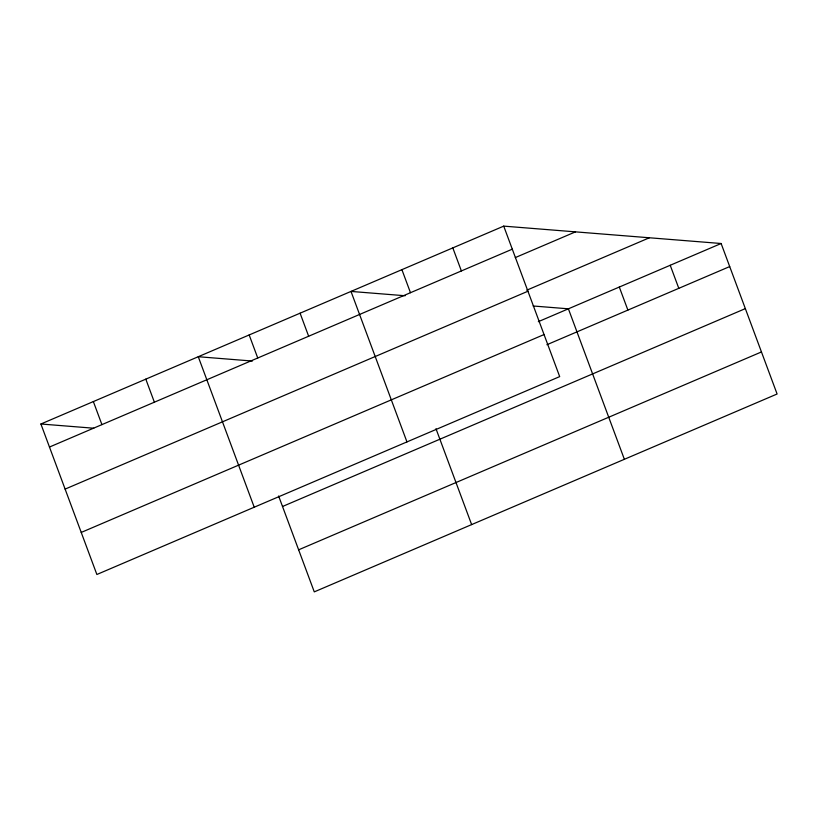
<?xml version="1.0" encoding="UTF-8"?>
<svg xmlns="http://www.w3.org/2000/svg" width="818" height="818" viewBox="0 0 818 818"><rect width="100%" height="100%" fill="white"/><g stroke="black" fill="none" stroke-linecap="round" stroke-linejoin="round"><path stroke-width="1.23" d="M503.724 226.126L559.686 376.607L96.872 574.492L40.9 424L503.724 226.126L721.128 243.508L777.1 394L314.276 591.874L278.611 495.984M49.469 447.047L512.293 249.173M515.299 257.588L575.473 231.862M526.741 290.206L649.39 237.772M65.113 489.103L527.937 291.228M538.316 321.678L721.128 243.508M81.227 532.436L544.052 334.552M546.894 344.726L729.707 266.566M282.517 506.495L745.341 308.621M298.631 549.819L761.456 351.944M405.114 295.748L350.994 291.423L406.955 441.914M533.162 305.993L568.398 308.815L624.369 459.297M252.384 361.045L198.263 356.72L254.224 507.211M40.9 424L93.763 428.223M670.218 265.277L678.797 288.325M619.308 287.046L627.887 310.094M452.814 247.885L461.383 270.932M401.904 269.654L410.472 292.701M435.974 428.704L471.638 524.604M300.083 313.192L308.652 336.239M249.173 334.951L257.742 357.998M145.808 379.143L154.377 402.19M93.354 401.566L101.923 424.624"/></g></svg>
